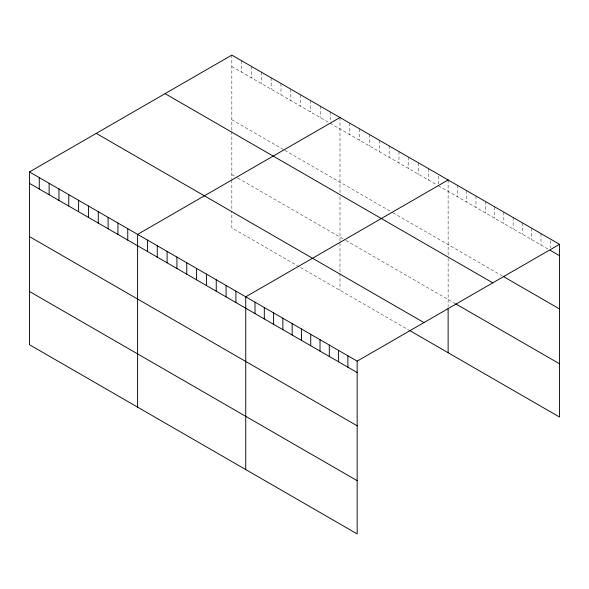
<?xml version="1.0" encoding="UTF-8"?>
<svg xmlns="http://www.w3.org/2000/svg" width="589" height="589" viewBox="0 0 589 589"><rect width="100%" height="100%" fill="white"/><g stroke="black" fill="none" stroke-linecap="round" stroke-linejoin="round"><path stroke-width="0.44" stroke-dasharray="2.94 2.21" d="M231.838 66.505L329.398 122.829M330.149 123.263L436.788 184.828M438.297 185.697L548.72 249.449M231.838 119.751L284.023 149.878M284.774 150.313L392.164 212.312M392.922 212.747L502.292 275.895M231.838 174.609L237.131 177.664M237.89 178.106L345.279 240.106M346.03 240.54L455.864 303.953M299.146 266.714L231.838 227.855L231.838 210.995M300.655 267.59L408.803 330.024M550.266 240.687L550.266 247.711M540.982 233.575L540.982 244.987M531.698 228.215L531.698 239.62M522.406 222.856L522.406 234.26M513.122 217.488L513.122 228.9M503.838 212.128L503.838 223.54M494.554 206.768L494.554 218.18M485.27 201.409L485.27 212.82M475.986 196.049L475.986 207.461M466.702 190.689L466.702 202.101M457.41 185.329L457.41 196.733M448.126 179.969L448.126 255.597M448.126 258.335L448.126 306.582M438.297 176.045L438.297 183.945M428.468 168.616L428.468 180.02M418.632 162.939L418.632 174.351M408.803 157.263L408.803 168.675M398.974 151.587L398.974 162.998M389.138 145.91L389.138 157.322M379.309 140.234L379.309 151.645M369.48 134.557L369.48 145.969M359.643 128.881L359.643 140.292M349.814 123.204L349.814 134.616M339.986 117.528L339.986 193.155M339.986 196.814L339.986 272.545M339.986 273.429L339.986 290.296M330.149 111.851L330.149 121.511M320.32 106.175L320.32 117.586M310.491 100.498L310.491 111.91M300.655 94.829L300.655 106.234M290.826 89.153L290.826 100.557M280.997 83.476L280.997 94.881M271.161 77.8L271.161 89.204M261.332 72.123L261.332 83.528M251.503 66.447L251.503 77.858M241.667 60.77L241.667 72.182M231.838 55.094L231.838 130.721M231.838 131.634L231.838 179.049M231.838 179.932L231.838 210.111"/><path stroke-width="0.88" d="M29.45 171.944L357.162 361.145L357.162 533.906L29.45 344.705L29.45 171.944L231.838 55.094L559.55 244.295L559.55 417.056L409.561 330.466M339.986 117.528L137.598 234.378L137.598 407.139M448.126 179.969L245.738 296.812L245.738 469.58M357.162 361.145L559.55 244.295M550.266 250.347L559.55 255.707M503.838 276.786L559.55 308.953M165.053 93.651L492.765 282.853M455.864 303.953L559.55 363.811M96.235 133.379L423.947 322.581M29.45 183.348L357.162 372.55M29.45 236.601L357.162 425.803M29.45 291.459L357.162 480.661M448.126 308.356L448.126 352.73M347.878 355.785L347.878 367.19M338.594 350.426L338.594 361.83M329.303 345.058L329.303 356.47M320.018 339.698L320.018 351.11M310.734 334.338L310.734 345.75M301.45 328.979L301.45 340.39M292.166 323.619L292.166 335.031M282.882 318.259L282.882 329.671M273.598 312.899L273.598 324.303M264.306 307.539L264.306 318.943M255.022 302.179L255.022 313.584M235.909 291.135L235.909 302.547M226.073 285.466L226.073 296.871M216.244 279.79L216.244 291.194M206.415 274.113L206.415 285.518M196.586 268.437L196.586 279.841M186.75 262.76L186.75 274.165M176.921 257.084L176.921 268.496M167.092 251.407L167.092 262.819M157.256 245.731L157.256 257.143M147.427 240.054L147.427 251.466M127.761 228.701L127.761 240.113M117.933 223.025L117.933 234.437M108.104 217.348L108.104 228.76M98.267 211.672L98.267 223.084M88.438 205.995L88.438 217.407M78.609 200.319L78.609 211.731M68.773 194.642L68.773 206.054M58.944 188.973L58.944 200.378M49.115 183.297L49.115 194.701M39.279 177.62L39.279 189.025"/></g></svg>
